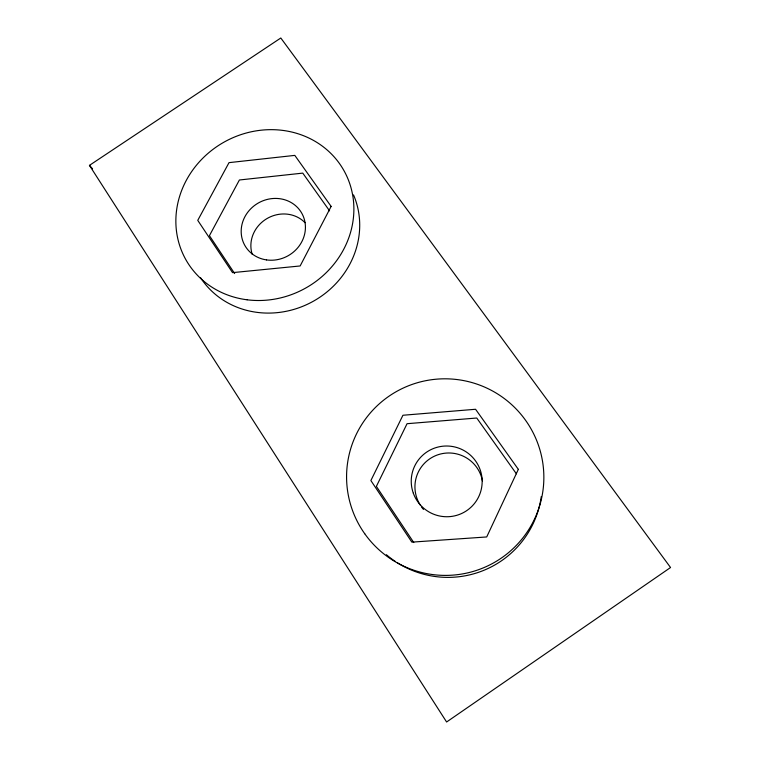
<?xml version="1.0" encoding="UTF-8"?>
<svg xmlns="http://www.w3.org/2000/svg" width="760" height="760" viewBox="0 0 760 760"><rect width="100%" height="100%" fill="white"/><g stroke="black" fill="none" stroke-linecap="round" stroke-linejoin="round"><path stroke-width="1.14" d="M89.452 165.366L280.801 38L670.548 567.52L446.604 722L89.452 165.366L92.549 168.786M329.565 210.852L302.765 173.118L239.4 179.987L209.427 235.666L234.65 273.543M516.392 473.812L476.748 418.019L407.056 423.7L376.371 486.39L413.763 542.545M252.215 254.324A31.502 29.298 -30 0 1 266.722 218.728A31.502 29.298 -30 0 1 305.045 222.699M423.51 509.418A34.114 33.943 35.3 0 1 421.41 506.796M420.175 504.963A34.114 33.943 35.3 0 1 436.553 455.269A34.114 33.943 35.3 0 1 482.457 480.871M353.542 194.921A87.248 80.788 -29.9 0 1 312.227 301.844A87.248 80.788 -29.9 0 1 200.64 277.808M541.281 496.508A94.677 94.249 28.2 0 1 397.385 562.789M395.456 561.545A94.677 94.249 28.2 0 1 386.356 554.695M518.339 469.347L486.714 536.95L411.853 542.136L370.88 480.548L402.933 415.255L475.57 409.269L518.339 469.347M331.132 206.406L300.143 265.962L232.541 272.64L197.752 220.362L229.016 162.64L294.804 155.382L331.132 206.406M266.503 259.901A32.709 30.286 -29.9 0 0 303.895 217.949A32.709 30.286 -29.9 0 0 249.517 210.121A32.709 30.286 -29.9 0 0 266.503 259.901M413.316 493.183A35.492 35.33 26.8 0 0 473.746 504.345A35.492 35.33 26.8 0 0 453.045 446.604A35.492 35.33 26.8 0 0 413.316 493.183M247.095 299.791A90.725 83.6 -29.9 0 0 349.296 182.371A90.725 83.6 -29.9 0 0 198.227 163.115A90.725 83.6 -29.9 0 0 247.095 299.791M364.733 533.739A98.686 98.258 17.8 0 0 534.85 518.367A98.686 98.258 17.8 0 0 436.059 379.212A98.686 98.258 17.8 0 0 364.733 533.739"/></g></svg>
